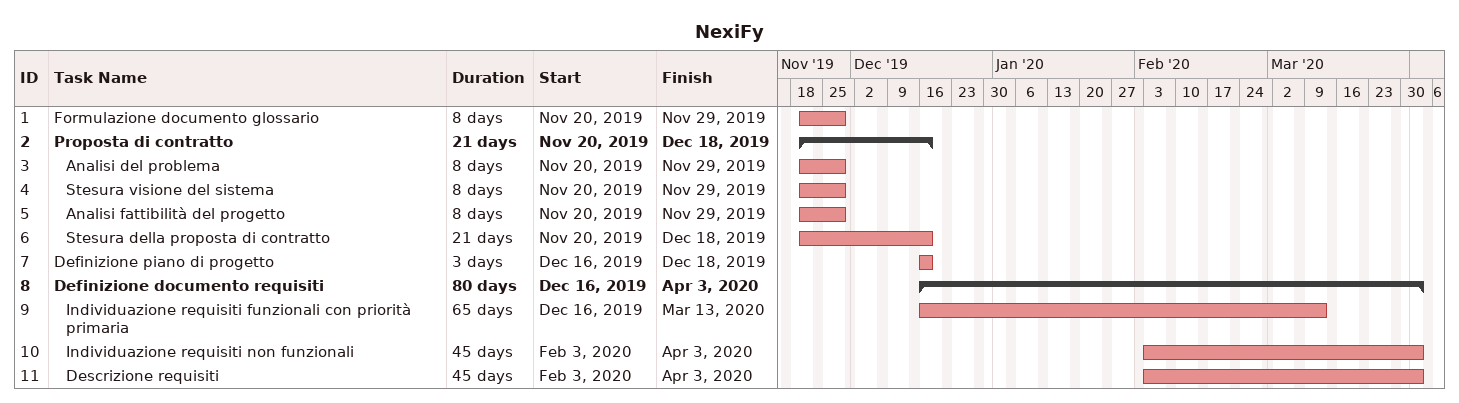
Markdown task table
NexiFy

| ID | Level | Task | Duration | Start | Finish |
|---|---|---|---|---|---|
| 1 | 1 | Formulazione documento glossario | 8d | 2019-11-20 | 2019-11-29 |
| 2 | 1 | **Proposta di contratto** | 21d | 2019-11-20 | 2019-12-18 |
| 3 | 2 | Analisi del problema | 8d | 2019-11-20 | 2019-11-29 |
| 4 | 2 | Stesura visione del sistema | 8d | 2019-11-20 | 2019-11-29 |
| 5 | 2 | Analisi fattibilità del progetto | 8d | 2019-11-20 | 2019-11-29 |
| 6 | 2 | Stesura della proposta di contratto | 21d | 2019-11-20 | 2019-12-18 |
| 7 | 1 | Definizione piano di progetto | 3d | 2019-12-16 | 2019-12-18 |
| 8 | 1 | **Definizione documento requisiti** | 80d | 2019-12-16 | 2020-04-03 |
| 9 | 2 | Individuazione requisiti funzionali con priorità primaria | 65d | 2019-12-16 | 2020-03-13 |
| 10 | 2 | Individuazione requisiti non funzionali | 45d | 2020-02-03 | 2020-04-03 |
| 11 | 2 | Descrizione requisiti | 45d | 2020-02-03 | 2020-04-03 |
